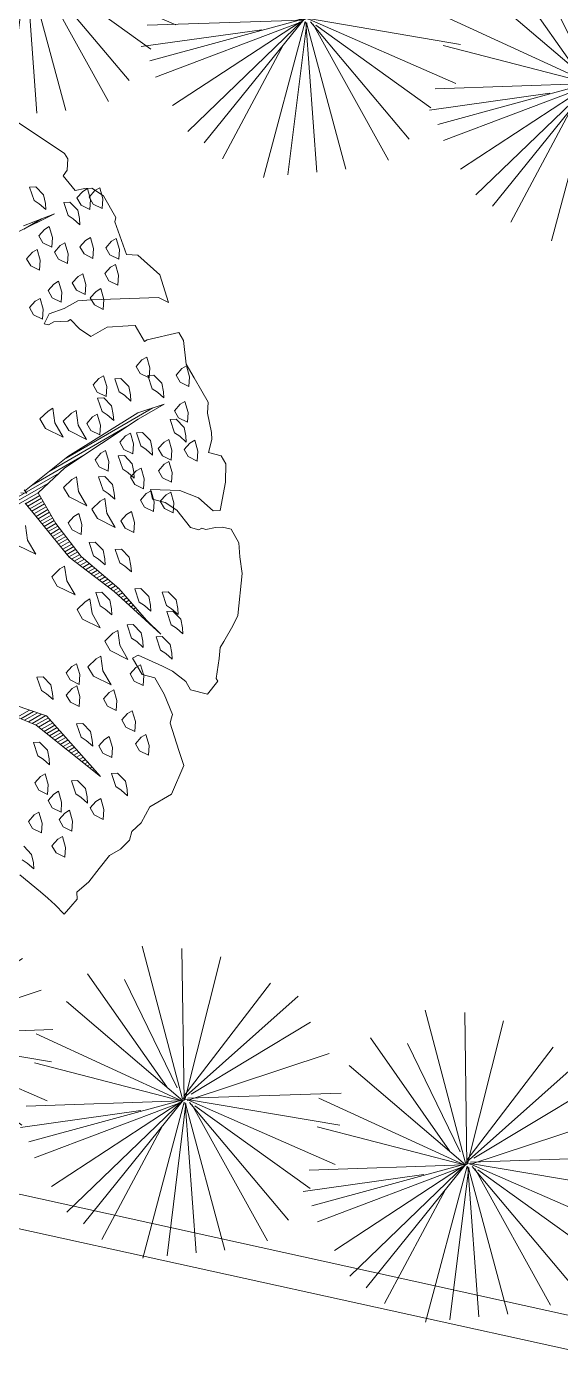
# Model space of a CAD drawing. Header units: metres. Extents: x 12093 to 20303, y 514 to 1412.
# Drawn here: x 19752.4 to 19754.78, y 686.53 to 692.42 of the extents above; entities that cross this region are included whole.
import ezdxf

# ---------------------------------------------------------------- set-up
doc = ezdxf.new("R2010")
doc.units = ezdxf.units.M
doc.layers.get('0').update_dxf_attribs({"lineweight": 13})
for name, color, linetype, lineweight in [('AMBI-GRASS', 104, 'Continuous', 20), ('ARBOLES', 52, 'Continuous', 13), ('grass', 64, 'Continuous', 13), ('MANZANAS-ORIGINALES', 147, 'Continuous', 9)]:
    doc.layers.add(name, color=color, linetype=linetype, lineweight=lineweight)

# ---------------------------------------------------------------- blocks, each defined once
blk = doc.blocks.new('ghgfghgh')
at = {"layer": 'ARBOLES', "lineweight": 20}
for p, q in [((20002.4707, 664.8002), (20002.3672, 664.7493)), ((20002.3833, 664.7674), (20002.4707, 664.8002)), ((20002.3848, 664.7579), (20002.4344, 664.7866)), ((20002.5027, 664.1171), (20002.7456, 664.2574)), ((20002.5081, 664.1214), (20002.7037, 664.2432)), ((20002.7037, 664.2432), (20002.7778, 664.2683)), ((20002.7778, 664.2683), (20002.7047, 664.2261)), ((20002.4551, 664.0792), (20002.6732, 664.2051)), ((20002.7047, 664.2261), (20002.4996, 664.0899)), ((20002.3866, 664.0247), (20002.5081, 664.1214)), ((20002.4075, 664.0413), (20002.5526, 664.1251)), ((20002.4996, 664.0899), (20002.4247, 664.0201)), ((20002.3251, 663.9833), (20002.4832, 664.0746)), ((20002.3474, 663.9858), (20002.4538, 664.0472)), ((20002.3698, 663.9883), (20002.4247, 664.02)), ((20002.4247, 664.0201), (20002.4746, 663.9336)), ((20002.4183, 663.9543), (20002.3886, 663.9904)), ((20002.3896, 663.9893), (20002.4293, 664.0122)), ((20002.3954, 663.9822), (20002.4338, 664.0044)), ((20002.4012, 663.9751), (20002.4383, 663.9965)), ((20002.407, 663.9681), (20002.4428, 663.9887)), ((20002.4128, 663.961), (20002.4473, 663.9809)), ((20002.5112, 663.8395), (20002.4183, 663.9543)), ((20002.4187, 663.9539), (20002.4518, 663.9731)), ((20002.4244, 663.9468), (20002.4563, 663.9653)), ((20002.4302, 663.9397), (20002.4609, 663.9575)), ((20002.4359, 663.9326), (20002.4654, 663.9496)), ((20002.4416, 663.9255), (20002.4699, 663.9418)), ((20002.4474, 663.9184), (20002.4744, 663.934)), ((20002.4531, 663.9113), (20002.4799, 663.9267)), ((20002.4589, 663.9042), (20002.4855, 663.9195)), ((20002.4646, 663.8971), (20002.491, 663.9123)), ((20002.4704, 663.89), (20002.4966, 663.9051)), ((20002.4746, 663.9336), (20002.5455, 663.8416)), ((20002.4761, 663.8829), (20002.5021, 663.8979)), ((20002.4819, 663.8758), (20002.5077, 663.8907)), ((20002.4876, 663.8687), (20002.5132, 663.8834)), ((20002.4934, 663.8616), (20002.5188, 663.8762)), ((20002.4991, 663.8545), (20002.5244, 663.869)), ((20002.5049, 663.8473), (20002.5299, 663.8618)), ((20002.5106, 663.8402), (20002.5355, 663.8546)), ((20002.6373, 663.7439), (20002.5112, 663.8395)), ((20002.5182, 663.8342), (20002.541, 663.8474)), ((20002.526, 663.8283), (20002.5469, 663.8403)), ((20002.5338, 663.8224), (20002.5542, 663.8341)), ((20002.5455, 663.8416), (20002.6506, 663.7516)), ((20002.5416, 663.8164), (20002.5615, 663.8279)), ((20002.5495, 663.8105), (20002.5687, 663.8217)), ((20002.5573, 663.8046), (20002.576, 663.8154)), ((20002.5651, 663.7987), (20002.5833, 663.8092)), ((20002.5729, 663.7928), (20002.5906, 663.803)), ((20002.5807, 663.7869), (20002.5978, 663.7968)), ((20002.5885, 663.7809), (20002.6051, 663.7905)), ((20002.5963, 663.775), (20002.6124, 663.7843)), ((20002.6041, 663.7691), (20002.6197, 663.7781)), ((20002.6119, 663.7632), (20002.6269, 663.7719)), ((20002.6197, 663.7573), (20002.6342, 663.7656)), ((20002.6275, 663.7513), (20002.6415, 663.7594)), ((20002.6353, 663.7454), (20002.6488, 663.7532)), ((20002.7683, 663.6245), (20002.6373, 663.7439)), ((20002.6425, 663.7392), (20002.6551, 663.7465)), ((20002.6495, 663.7328), (20002.6612, 663.7395)), ((20002.6506, 663.7516), (20002.7282, 663.6634)), ((20002.6565, 663.7264), (20002.6673, 663.7326)), ((20002.6635, 663.72), (20002.6734, 663.7257)), ((20002.6705, 663.7136), (20002.6795, 663.7188)), ((20002.6775, 663.7073), (20002.6855, 663.7119)), ((20002.6845, 663.7009), (20002.6916, 663.705)), ((20002.6915, 663.6945), (20002.6977, 663.698)), ((20002.6985, 663.6881), (20002.7038, 663.6911)), ((20002.7055, 663.6817), (20002.7098, 663.6842)), ((20002.7126, 663.6753), (20002.7159, 663.6773)), ((20002.7266, 663.6626), (20002.7281, 663.6635)), ((20002.7282, 663.6634), (20002.7683, 663.6245)), ((20002.7336, 663.6562), (20002.7348, 663.6569)), ((20002.419, 663.3696), (20002.2673, 663.4328)), ((20002.2834, 663.4509), (20002.4484, 663.3955)), ((20002.3658, 663.3918), (20002.4003, 663.4117)), ((20002.3763, 663.3874), (20002.4117, 663.4078)), ((20002.3868, 663.383), (20002.4231, 663.404)), ((20002.3973, 663.3787), (20002.4345, 663.4001)), ((20002.4078, 663.3743), (20002.4459, 663.3963)), ((20002.4183, 663.3699), (20002.4532, 663.3901)), ((20002.4484, 663.3955), (20002.5997, 663.2257)), ((20002.5997, 663.2257), (20002.419, 663.3696)), ((20002.4261, 663.364), (20002.4594, 663.3832)), ((20002.4337, 663.358), (20002.4655, 663.3763)), ((20002.4413, 663.3519), (20002.4716, 663.3694)), ((20002.4488, 663.3459), (20002.4777, 663.3626)), ((20002.4564, 663.3398), (20002.4839, 663.3557)), ((20002.464, 663.3338), (20002.49, 663.3488)), ((20002.4716, 663.3277), (20002.4961, 663.3419)), ((20002.4792, 663.3217), (20002.5023, 663.335)), ((20002.4868, 663.3156), (20002.5084, 663.3281)), ((20002.4944, 663.3096), (20002.5145, 663.3212)), ((20002.5019, 663.3036), (20002.5207, 663.3144)), ((20002.5095, 663.2975), (20002.5268, 663.3075)), ((20002.5171, 663.2915), (20002.5329, 663.3006)), ((20002.5247, 663.2854), (20002.5391, 663.2937)), ((20002.5323, 663.2794), (20002.5452, 663.2868)), ((20002.5399, 663.2733), (20002.5513, 663.2799)), ((20002.5475, 663.2673), (20002.5575, 663.2731)), ((20002.555, 663.2612), (20002.5636, 663.2662)), ((20002.5626, 663.2552), (20002.5697, 663.2593)), ((20002.5702, 663.2491), (20002.5759, 663.2524)), ((20002.5778, 663.2431), (20002.582, 663.2455)), ((20002.5854, 663.2371), (20002.5881, 663.2386)), ((20002.593, 663.231), (20002.5943, 663.2317))]:
    blk.add_line(p, q, dxfattribs=at)
at = {"layer": 'grass'}
for p, q in [((20002.3685, 665.0559), (20002.4989, 664.9698)), ((20002.4989, 664.9698), (20002.5076, 664.9546)), ((20002.5076, 664.9546), (20002.5056, 664.9232)), ((20002.5056, 664.9232), (20002.4949, 664.9069)), ((20002.4949, 664.9069), (20002.5286, 664.8659)), ((20002.4009, 664.8751), (20002.418, 664.8762)), ((20002.4134, 664.8381), (20002.4009, 664.8751)), ((20002.418, 664.8762), (20002.44, 664.8534)), ((20002.5286, 664.8659), (20002.5557, 664.8714)), ((20002.5628, 664.8711), (20002.5495, 664.8634)), ((20002.5557, 664.8714), (20002.5752, 664.8726)), ((20002.5715, 664.8407), (20002.5628, 664.8711)), ((20002.5752, 664.8726), (20002.6078, 664.8511)), ((20002.5971, 664.8732), (20002.5838, 664.8655)), ((20002.6058, 664.8427), (20002.5971, 664.8732)), ((20002.4278, 664.8286), (20002.4134, 664.8381)), ((20002.44, 664.8534), (20002.4449, 664.8296)), ((20002.4963, 664.8327), (20002.5134, 664.8337)), ((20002.5089, 664.7956), (20002.4963, 664.8327)), ((20002.5134, 664.8337), (20002.5354, 664.811)), ((20002.5495, 664.8634), (20002.5334, 664.8453)), ((20002.5334, 664.8453), (20002.5449, 664.8253)), ((20002.5838, 664.8655), (20002.5677, 664.8473)), ((20002.5677, 664.8473), (20002.5792, 664.8274)), ((20002.5697, 664.813), (20002.5715, 664.8407)), ((20002.604, 664.8151), (20002.6058, 664.8427)), ((20002.6078, 664.8511), (20002.6427, 664.7905)), ((20002.4459, 664.8125), (20002.4278, 664.8286)), ((20002.4449, 664.8296), (20002.4459, 664.8125)), ((20002.5232, 664.7862), (20002.5089, 664.7956)), ((20002.5354, 664.811), (20002.5403, 664.7872)), ((20002.5449, 664.8253), (20002.5697, 664.813)), ((20002.5792, 664.8274), (20002.604, 664.8151)), ((20002.4557, 664.7649), (20002.4424, 664.7572)), ((20002.4644, 664.7345), (20002.4557, 664.7649)), ((20002.5413, 664.7701), (20002.5232, 664.7862)), ((20002.5403, 664.7872), (20002.5413, 664.7701)), ((20002.6427, 664.7905), (20002.6395, 664.7786)), ((20002.6395, 664.7786), (20002.6724, 664.6867)), ((20002.4424, 664.7572), (20002.4263, 664.7391)), ((20002.4263, 664.7391), (20002.4378, 664.7191)), ((20002.4626, 664.7069), (20002.4644, 664.7345)), ((20002.5577, 664.7263), (20002.5416, 664.7082)), ((20002.571, 664.734), (20002.5577, 664.7263)), ((20002.5797, 664.7036), (20002.571, 664.734)), ((20002.6301, 664.7238), (20002.614, 664.7056)), ((20002.6434, 664.7315), (20002.6301, 664.7238)), ((20002.6521, 664.701), (20002.6434, 664.7315)), ((20002.4084, 664.6933), (20002.3923, 664.6751)), ((20002.4217, 664.701), (20002.4084, 664.6933)), ((20002.4304, 664.6705), (20002.4217, 664.701)), ((20002.4378, 664.7191), (20002.4626, 664.7069)), ((20002.4864, 664.7117), (20002.4703, 664.6936)), ((20002.4703, 664.6936), (20002.4818, 664.6736)), ((20002.4997, 664.7194), (20002.4864, 664.7117)), ((20002.5084, 664.689), (20002.4997, 664.7194)), ((20002.5066, 664.6613), (20002.5084, 664.689)), ((20002.5416, 664.7082), (20002.5531, 664.6882)), ((20002.5531, 664.6882), (20002.578, 664.6759)), ((20002.578, 664.6759), (20002.5797, 664.7036)), ((20002.614, 664.7056), (20002.6255, 664.6857)), ((20002.6255, 664.6857), (20002.6503, 664.6734)), ((20002.6503, 664.6734), (20002.6521, 664.701)), ((20002.6724, 664.6867), (20002.7039, 664.6846)), ((20002.7039, 664.6846), (20002.7659, 664.6296)), ((20002.7039, 664.6846), (20002.7039, 664.6846)), ((20002.3923, 664.6751), (20002.4038, 664.6552)), ((20002.4038, 664.6552), (20002.4286, 664.6429)), ((20002.4286, 664.6429), (20002.4304, 664.6705)), ((20002.4818, 664.6736), (20002.5066, 664.6613)), ((20002.6276, 664.6514), (20002.6115, 664.6332)), ((20002.6409, 664.6591), (20002.6276, 664.6514)), ((20002.6496, 664.6286), (20002.6409, 664.6591)), ((20002.4821, 664.6117), (20002.4688, 664.604)), ((20002.4908, 664.5813), (20002.4821, 664.6117)), ((20002.5363, 664.6253), (20002.5202, 664.6071)), ((20002.5496, 664.633), (20002.5363, 664.6253)), ((20002.5583, 664.6025), (20002.5496, 664.633)), ((20002.6115, 664.6332), (20002.623, 664.6133)), ((20002.623, 664.6133), (20002.6478, 664.601)), ((20002.6478, 664.601), (20002.6496, 664.6286)), ((20002.7659, 664.6296), (20002.7901, 664.5528)), ((20002.4688, 664.604), (20002.4527, 664.5859)), ((20002.4527, 664.5859), (20002.4642, 664.5659)), ((20002.489, 664.5536), (20002.4908, 664.5813)), ((20002.5202, 664.6071), (20002.5317, 664.5872)), ((20002.5317, 664.5872), (20002.5565, 664.5749)), ((20002.5565, 664.5749), (20002.5583, 664.6025)), ((20002.5869, 664.5836), (20002.5708, 664.5654)), ((20002.6002, 664.5913), (20002.5869, 664.5836)), ((20002.6089, 664.5608), (20002.6002, 664.5913)), ((20002.4166, 664.5562), (20002.4005, 664.538)), ((20002.4005, 664.538), (20002.412, 664.5181)), ((20002.4299, 664.5639), (20002.4166, 664.5562)), ((20002.4386, 664.5334), (20002.4299, 664.5639)), ((20002.4976, 664.5353), (20002.4554, 664.521)), ((20002.4642, 664.5659), (20002.489, 664.5536)), ((20002.5354, 664.5571), (20002.4976, 664.5353)), ((20002.5744, 664.5595), (20002.5354, 664.5571)), ((20002.5708, 664.5654), (20002.5823, 664.5455)), ((20002.7618, 664.5668), (20002.5744, 664.5595)), ((20002.5744, 664.5595), (20002.5744, 664.5595)), ((20002.5823, 664.5455), (20002.6072, 664.5332)), ((20002.6072, 664.5332), (20002.6089, 664.5608)), ((20002.7901, 664.5528), (20002.7618, 664.5668)), ((20002.412, 664.5181), (20002.4368, 664.5058)), ((20002.4368, 664.5058), (20002.4386, 664.5334)), ((20002.4554, 664.521), (20002.4414, 664.4928)), ((20002.4534, 664.4896), (20002.4685, 664.4983)), ((20002.4685, 664.4983), (20002.5075, 664.5006)), ((20002.5075, 664.5006), (20002.5151, 664.505)), ((20002.5151, 664.505), (20002.5401, 664.4791)), ((20002.4414, 664.4928), (20002.4534, 664.4896)), ((20002.5401, 664.4791), (20002.5727, 664.4576)), ((20002.5727, 664.4576), (20002.6181, 664.4838)), ((20002.6181, 664.4838), (20002.6766, 664.4873)), ((20002.6766, 664.4873), (20002.6961, 664.4885)), ((20002.6961, 664.4885), (20002.7223, 664.4431)), ((20002.7298, 664.4475), (20002.8186, 664.4684)), ((20002.8186, 664.4684), (20002.8317, 664.4457)), ((20002.7223, 664.4431), (20002.7298, 664.4475)), ((20002.8317, 664.4457), (20002.8396, 664.3797)), ((20002.7154, 664.3918), (20002.6993, 664.3736)), ((20002.7287, 664.3995), (20002.7154, 664.3918)), ((20002.7374, 664.3691), (20002.7287, 664.3995)), ((20002.6993, 664.3736), (20002.7108, 664.3537)), ((20002.7108, 664.3537), (20002.7356, 664.3414)), ((20002.7356, 664.3414), (20002.7374, 664.3691)), ((20002.8269, 664.3675), (20002.8108, 664.3494)), ((20002.8108, 664.3494), (20002.8223, 664.3294)), ((20002.8402, 664.3752), (20002.8269, 664.3675)), ((20002.8396, 664.3797), (20002.8614, 664.3419)), ((20002.8489, 664.3448), (20002.8402, 664.3752)), ((20002.5947, 664.3399), (20002.5786, 664.3217)), ((20002.5786, 664.3217), (20002.5901, 664.3017)), ((20002.608, 664.3475), (20002.5947, 664.3399)), ((20002.6167, 664.3171), (20002.608, 664.3475)), ((20002.6149, 664.2895), (20002.6167, 664.3171)), ((20002.6394, 664.3391), (20002.6566, 664.3401)), ((20002.652, 664.302), (20002.6394, 664.3391)), ((20002.6566, 664.3401), (20002.6786, 664.3174)), ((20002.6786, 664.3174), (20002.6835, 664.2936)), ((20002.7318, 664.3481), (20002.7489, 664.3491)), ((20002.7443, 664.311), (20002.7318, 664.3481)), ((20002.7489, 664.3491), (20002.7709, 664.3263)), ((20002.7709, 664.3263), (20002.7758, 664.3026)), ((20002.8223, 664.3294), (20002.8471, 664.3172)), ((20002.8471, 664.3172), (20002.8489, 664.3448)), ((20002.8614, 664.3419), (20002.8833, 664.304)), ((20002.5901, 664.3017), (20002.6149, 664.2895)), ((20002.5911, 664.2846), (20002.6083, 664.2856)), ((20002.6037, 664.2475), (20002.5911, 664.2846)), ((20002.6083, 664.2856), (20002.6303, 664.2629)), ((20002.6663, 664.2926), (20002.652, 664.302)), ((20002.6845, 664.2764), (20002.6663, 664.2926)), ((20002.6835, 664.2936), (20002.6845, 664.2764)), ((20002.7587, 664.3015), (20002.7443, 664.311)), ((20002.7768, 664.2854), (20002.7587, 664.3015)), ((20002.7758, 664.3026), (20002.7768, 664.2854)), ((20002.8359, 664.2752), (20002.8226, 664.2675)), ((20002.8446, 664.2448), (20002.8359, 664.2752)), ((20002.8833, 664.304), (20002.9007, 664.2738)), ((20002.4523, 664.2487), (20002.4295, 664.2267)), ((20002.4655, 664.2564), (20002.4523, 664.2487)), ((20002.4714, 664.2155), (20002.4655, 664.2564)), ((20002.518, 664.2424), (20002.4952, 664.2204)), ((20002.5313, 664.2501), (20002.518, 664.2424)), ((20002.5372, 664.2091), (20002.5313, 664.2501)), ((20002.5904, 664.2398), (20002.5771, 664.2322)), ((20002.5991, 664.2094), (20002.5904, 664.2398)), ((20002.618, 664.2381), (20002.6037, 664.2475)), ((20002.6362, 664.2219), (20002.618, 664.2381)), ((20002.6303, 664.2629), (20002.6351, 664.2391)), ((20002.6351, 664.2391), (20002.6362, 664.2219)), ((20002.8226, 664.2675), (20002.8065, 664.2494)), ((20002.8065, 664.2494), (20002.818, 664.2294)), ((20002.8428, 664.2172), (20002.8446, 664.2448)), ((20002.9007, 664.2738), (20002.8987, 664.2424)), ((20002.8987, 664.2424), (20002.9098, 664.1882)), ((20002.4295, 664.2267), (20002.4448, 664.2001)), ((20002.4945, 664.1756), (20002.4714, 664.2155)), ((20002.4952, 664.2204), (20002.5106, 664.1938)), ((20002.5602, 664.1692), (20002.5372, 664.2091)), ((20002.5771, 664.2322), (20002.561, 664.214)), ((20002.561, 664.214), (20002.5725, 664.194)), ((20002.5973, 664.1818), (20002.5991, 664.2094)), ((20002.7942, 664.2246), (20002.8114, 664.2256)), ((20002.8068, 664.1875), (20002.7942, 664.2246)), ((20002.8114, 664.2256), (20002.8334, 664.2028)), ((20002.818, 664.2294), (20002.8428, 664.2172)), ((20002.8334, 664.2028), (20002.8382, 664.179)), ((20002.4448, 664.2001), (20002.4945, 664.1756)), ((20002.5106, 664.1938), (20002.5602, 664.1692)), ((20002.5725, 664.194), (20002.5973, 664.1818)), ((20002.6697, 664.1792), (20002.6536, 664.1611)), ((20002.683, 664.1869), (20002.6697, 664.1792)), ((20002.6917, 664.1565), (20002.683, 664.1869)), ((20002.7001, 664.188), (20002.7173, 664.189)), ((20002.7127, 664.1509), (20002.7001, 664.188)), ((20002.7173, 664.189), (20002.7393, 664.1662)), ((20002.7393, 664.1662), (20002.7441, 664.1424)), ((20002.7907, 664.1693), (20002.7774, 664.1616)), ((20002.7994, 664.1389), (20002.7907, 664.1693)), ((20002.8211, 664.178), (20002.8068, 664.1875)), ((20002.8393, 664.1619), (20002.8211, 664.178)), ((20002.8382, 664.179), (20002.8393, 664.1619)), ((20002.8631, 664.1668), (20002.8498, 664.1591)), ((20002.8718, 664.1363), (20002.8631, 664.1668)), ((20002.9109, 664.1687), (20002.9014, 664.1329)), ((20002.9098, 664.1882), (20002.9109, 664.1687)), ((20002.6004, 664.1304), (20002.5843, 664.1122)), ((20002.6137, 664.138), (20002.6004, 664.1304)), ((20002.6224, 664.1076), (20002.6137, 664.138)), ((20002.6536, 664.1611), (20002.6651, 664.1411)), ((20002.6651, 664.1411), (20002.6899, 664.1289)), ((20002.6899, 664.1289), (20002.6917, 664.1565)), ((20002.727, 664.1414), (20002.7127, 664.1509)), ((20002.7452, 664.1253), (20002.727, 664.1414)), ((20002.7441, 664.1424), (20002.7452, 664.1253)), ((20002.7774, 664.1616), (20002.7613, 664.1435)), ((20002.7613, 664.1435), (20002.7728, 664.1235)), ((20002.7976, 664.1112), (20002.7994, 664.1389)), ((20002.8498, 664.1591), (20002.8336, 664.1409)), ((20002.8336, 664.1409), (20002.8452, 664.121)), ((20002.87, 664.1087), (20002.8718, 664.1363)), ((20002.9014, 664.1329), (20002.9372, 664.1233)), ((20002.5843, 664.1122), (20002.5958, 664.0923)), ((20002.5958, 664.0923), (20002.6206, 664.08)), ((20002.6206, 664.08), (20002.6224, 664.1076)), ((20002.649, 664.123), (20002.6661, 664.124)), ((20002.6615, 664.0859), (20002.649, 664.123)), ((20002.6661, 664.124), (20002.6881, 664.1012)), ((20002.6881, 664.1012), (20002.693, 664.0775)), ((20002.7776, 664.0997), (20002.7615, 664.0816)), ((20002.7728, 664.1235), (20002.7976, 664.1112)), ((20002.7909, 664.1074), (20002.7776, 664.0997)), ((20002.7997, 664.077), (20002.7909, 664.1074)), ((20002.8452, 664.121), (20002.87, 664.1087)), ((20002.9372, 664.1233), (20002.9503, 664.1006)), ((20002.9503, 664.1006), (20002.9494, 664.0497)), ((20002.5188, 664.0567), (20002.4961, 664.0347)), ((20002.5321, 664.0644), (20002.5188, 664.0567)), ((20002.538, 664.0234), (20002.5321, 664.0644)), ((20002.594, 664.0646), (20002.6111, 664.0657)), ((20002.6066, 664.0275), (20002.594, 664.0646)), ((20002.6111, 664.0657), (20002.6332, 664.0429)), ((20002.6759, 664.0764), (20002.6615, 664.0859)), ((20002.694, 664.0603), (20002.6759, 664.0764)), ((20002.6996, 664.0813), (20002.6835, 664.0631)), ((20002.6835, 664.0631), (20002.6951, 664.0432)), ((20002.693, 664.0775), (20002.694, 664.0603)), ((20002.7129, 664.089), (20002.6996, 664.0813)), ((20002.7216, 664.0585), (20002.7129, 664.089)), ((20002.7199, 664.0309), (20002.7216, 664.0585)), ((20002.7615, 664.0816), (20002.7731, 664.0616)), ((20002.7731, 664.0616), (20002.7979, 664.0493)), ((20002.7979, 664.0493), (20002.7997, 664.077)), ((20002.3933, 664.0189), (20002.3766, 664.02)), ((20002.3855, 664.0278), (20002.3933, 664.0189)), ((20002.4961, 664.0347), (20002.5114, 664.0081)), ((20002.561, 663.9835), (20002.538, 664.0234)), ((20002.6209, 664.0181), (20002.6066, 664.0275)), ((20002.639, 664.002), (20002.6209, 664.0181)), ((20002.6332, 664.0429), (20002.638, 664.0191)), ((20002.638, 664.0191), (20002.639, 664.002)), ((20002.6951, 664.0432), (20002.7199, 664.0309)), ((20002.7275, 664.0176), (20002.7114, 663.9994)), ((20002.7408, 664.0253), (20002.7275, 664.0176)), ((20002.7393, 664.0293), (20002.7448, 664.0022)), ((20002.8217, 664.0264), (20002.7393, 664.0293)), ((20002.7495, 663.9949), (20002.7408, 664.0253)), ((20002.7961, 664.0217), (20002.7828, 664.014)), ((20002.8048, 663.9913), (20002.7961, 664.0217)), ((20002.8737, 664.006), (20002.8217, 664.0264)), ((20002.9494, 664.0497), (20002.9346, 663.9706)), ((20002.5114, 664.0081), (20002.561, 663.9835)), ((20002.5981, 663.9961), (20002.5754, 663.9741)), ((20002.6114, 664.0038), (20002.5981, 663.9961)), ((20002.6173, 663.9628), (20002.6114, 664.0038)), ((20002.7114, 663.9994), (20002.723, 663.9795)), ((20002.723, 663.9795), (20002.7478, 663.9672)), ((20002.7448, 664.0022), (20002.7806, 663.9926)), ((20002.7478, 663.9672), (20002.7495, 663.9949)), ((20002.7828, 664.014), (20002.7667, 663.9959)), ((20002.7667, 663.9959), (20002.7782, 663.9759)), ((20002.7806, 663.9926), (20002.8132, 663.9711)), ((20002.803, 663.9637), (20002.8048, 663.9913)), ((20002.9151, 663.9694), (20002.8737, 664.006)), ((20002.525, 663.9539), (20002.5089, 663.9357)), ((20002.5383, 663.9615), (20002.525, 663.9539)), ((20002.547, 663.9311), (20002.5383, 663.9615)), ((20002.5754, 663.9741), (20002.5907, 663.9475)), ((20002.5907, 663.9475), (20002.6404, 663.9229)), ((20002.6404, 663.9229), (20002.6173, 663.9628)), ((20002.6726, 663.9593), (20002.6565, 663.9411)), ((20002.6565, 663.9411), (20002.668, 663.9212)), ((20002.6859, 663.967), (20002.6726, 663.9593)), ((20002.6946, 663.9365), (20002.6859, 663.967)), ((20002.7782, 663.9759), (20002.803, 663.9637)), ((20002.8132, 663.9711), (20002.8514, 663.9225)), ((20002.9346, 663.9706), (20002.9151, 663.9694)), ((20002.3948, 663.8876), (20002.3889, 663.9285)), ((20002.5089, 663.9357), (20002.5204, 663.9157)), ((20002.5204, 663.9157), (20002.5452, 663.9035)), ((20002.5452, 663.9035), (20002.547, 663.9311)), ((20002.668, 663.9212), (20002.6928, 663.9089)), ((20002.6928, 663.9089), (20002.6946, 663.9365)), ((20002.8514, 663.9225), (20002.8752, 663.9161)), ((20002.8752, 663.9161), (20002.8828, 663.9205)), ((20002.8828, 663.9205), (20002.8947, 663.9173)), ((20002.8947, 663.9173), (20002.9218, 663.9228)), ((20002.9218, 663.9228), (20002.9413, 663.924)), ((20002.9413, 663.924), (20002.9652, 663.9176)), ((20002.9652, 663.9176), (20002.987, 663.8798)), ((20002.3682, 663.8722), (20002.4179, 663.8477)), ((20002.4179, 663.8477), (20002.3948, 663.8876)), ((20002.5672, 663.8807), (20002.5844, 663.8817)), ((20002.5798, 663.8436), (20002.5672, 663.8807)), ((20002.5844, 663.8817), (20002.6064, 663.859)), ((20002.987, 663.8798), (20002.9893, 663.8408)), ((20002.5941, 663.8342), (20002.5798, 663.8436)), ((20002.6123, 663.8181), (20002.5941, 663.8342)), ((20002.6064, 663.859), (20002.6112, 663.8352)), ((20002.6112, 663.8352), (20002.6123, 663.8181)), ((20002.6406, 663.861), (20002.6578, 663.8621)), ((20002.6532, 663.824), (20002.6406, 663.861)), ((20002.6578, 663.8621), (20002.6798, 663.8393)), ((20002.6798, 663.8393), (20002.6846, 663.8155)), ((20002.9893, 663.8408), (20002.996, 663.7942)), ((20002.4856, 663.807), (20002.4629, 663.785)), ((20002.4989, 663.8147), (20002.4856, 663.807)), ((20002.5048, 663.7738), (20002.4989, 663.8147)), ((20002.6675, 663.8145), (20002.6532, 663.824)), ((20002.6857, 663.7984), (20002.6675, 663.8145)), ((20002.6846, 663.8155), (20002.6857, 663.7984)), ((20002.996, 663.7942), (20002.9836, 663.6761)), ((20002.4629, 663.785), (20002.4782, 663.7584)), ((20002.4782, 663.7584), (20002.5279, 663.7339)), ((20002.5279, 663.7339), (20002.5048, 663.7738)), ((20002.5698, 663.7226), (20002.5565, 663.715)), ((20002.5757, 663.6817), (20002.5698, 663.7226)), ((20002.5859, 663.7408), (20002.6031, 663.7418)), ((20002.5985, 663.7037), (20002.5859, 663.7408)), ((20002.6031, 663.7418), (20002.6251, 663.7191)), ((20002.6251, 663.7191), (20002.6299, 663.6953)), ((20002.6954, 663.7508), (20002.7125, 663.7519)), ((20002.7079, 663.7137), (20002.6954, 663.7508)), ((20002.7125, 663.7519), (20002.7345, 663.7291)), ((20002.7345, 663.7291), (20002.7394, 663.7053)), ((20002.7716, 663.7416), (20002.7888, 663.7427)), ((20002.7842, 663.7046), (20002.7716, 663.7416)), ((20002.7888, 663.7427), (20002.8108, 663.7199)), ((20002.8108, 663.7199), (20002.8156, 663.6961)), ((20002.5565, 663.715), (20002.5338, 663.693)), ((20002.5338, 663.693), (20002.5491, 663.6664)), ((20002.5988, 663.6418), (20002.5757, 663.6817)), ((20002.6128, 663.6943), (20002.5985, 663.7037)), ((20002.631, 663.6782), (20002.6128, 663.6943)), ((20002.6299, 663.6953), (20002.631, 663.6782)), ((20002.7223, 663.7043), (20002.7079, 663.7137)), ((20002.7404, 663.6882), (20002.7223, 663.7043)), ((20002.7394, 663.7053), (20002.7404, 663.6882)), ((20002.7985, 663.6951), (20002.7842, 663.7046)), ((20002.7852, 663.6874), (20002.8023, 663.6884)), ((20002.7977, 663.6503), (20002.7852, 663.6874)), ((20002.8167, 663.679), (20002.7985, 663.6951)), ((20002.8023, 663.6884), (20002.8243, 663.6657)), ((20002.8156, 663.6961), (20002.8167, 663.679)), ((20002.5491, 663.6664), (20002.5988, 663.6418)), ((20002.6739, 663.6498), (20002.6911, 663.6508)), ((20002.6865, 663.6127), (20002.6739, 663.6498)), ((20002.6911, 663.6508), (20002.7131, 663.6281)), ((20002.7196, 663.669), (20002.722, 663.6704)), ((20002.7406, 663.6498), (20002.7416, 663.6504)), ((20002.7476, 663.6434), (20002.7483, 663.6439)), ((20002.8121, 663.6409), (20002.7977, 663.6503)), ((20002.8243, 663.6657), (20002.8292, 663.6419)), ((20002.9696, 663.6478), (20002.9449, 663.6033)), ((20002.9836, 663.6761), (20002.9696, 663.6478)), ((20002.6341, 663.6267), (20002.6113, 663.6047)), ((20002.6474, 663.6344), (20002.6341, 663.6267)), ((20002.6533, 663.5935), (20002.6474, 663.6344)), ((20002.7008, 663.6032), (20002.6865, 663.6127)), ((20002.7131, 663.6281), (20002.718, 663.6043)), ((20002.7546, 663.637), (20002.7551, 663.6373)), ((20002.755, 663.6168), (20002.7722, 663.6178)), ((20002.7676, 663.5797), (20002.755, 663.6168)), ((20002.7616, 663.6307), (20002.7618, 663.6308)), ((20002.7722, 663.6178), (20002.7942, 663.5951)), ((20002.8302, 663.6248), (20002.8121, 663.6409)), ((20002.8292, 663.6419), (20002.8302, 663.6248)), ((20002.6113, 663.6047), (20002.6267, 663.5781)), ((20002.6267, 663.5781), (20002.6763, 663.5536)), ((20002.6763, 663.5536), (20002.6533, 663.5935)), ((20002.719, 663.5871), (20002.7008, 663.6032)), ((20002.718, 663.6043), (20002.719, 663.5871)), ((20002.7819, 663.5703), (20002.7676, 663.5797)), ((20002.8001, 663.5542), (20002.7819, 663.5703)), ((20002.7942, 663.5951), (20002.7991, 663.5713)), ((20002.7991, 663.5713), (20002.8001, 663.5542)), ((20002.9341, 663.587), (20002.9321, 663.5556)), ((20002.9449, 663.6033), (20002.9341, 663.587)), ((20002.5192, 663.5339), (20002.5031, 663.5157)), ((20002.5325, 663.5415), (20002.5192, 663.5339)), ((20002.5412, 663.5111), (20002.5325, 663.5415)), ((20002.5868, 663.5551), (20002.564, 663.5331)), ((20002.564, 663.5331), (20002.5794, 663.5065)), ((20002.6001, 663.5628), (20002.5868, 663.5551)), ((20002.606, 663.5219), (20002.6001, 663.5628)), ((20002.7045, 663.5654), (20002.6894, 663.5567)), ((20002.6894, 663.5567), (20002.7156, 663.5113)), ((20002.7116, 663.5385), (20002.6983, 663.5309)), ((20002.7729, 663.5343), (20002.7045, 663.5654)), ((20002.7203, 663.5081), (20002.7116, 663.5385)), ((20002.8012, 663.5203), (20002.7729, 663.5343)), ((20002.9321, 663.5556), (20002.9237, 663.5003)), ((20002.4213, 663.5039), (20002.4384, 663.5049)), ((20002.4338, 663.4668), (20002.4213, 663.5039)), ((20002.4384, 663.5049), (20002.4604, 663.4822)), ((20002.5031, 663.5157), (20002.5147, 663.4958)), ((20002.5147, 663.4958), (20002.5395, 663.4835)), ((20002.5395, 663.4835), (20002.5412, 663.5111)), ((20002.5794, 663.5065), (20002.629, 663.482)), ((20002.629, 663.482), (20002.606, 663.5219)), ((20002.6983, 663.5309), (20002.6822, 663.5127)), ((20002.6822, 663.5127), (20002.6937, 663.4927)), ((20002.7156, 663.5113), (20002.7514, 663.5017)), ((20002.7185, 663.4805), (20002.7203, 663.5081)), ((20002.7514, 663.5017), (20002.7776, 663.4563)), ((20002.8381, 663.4912), (20002.8012, 663.5203)), ((20002.9237, 663.5003), (20002.928, 663.4927)), ((20002.4482, 663.4574), (20002.4338, 663.4668)), ((20002.4604, 663.4822), (20002.4653, 663.4584)), ((20002.4653, 663.4584), (20002.4663, 663.4413)), ((20002.5195, 663.472), (20002.5034, 663.4538)), ((20002.5328, 663.4796), (20002.5195, 663.472)), ((20002.5415, 663.4492), (20002.5328, 663.4796)), ((20002.6234, 663.461), (20002.6073, 663.4428)), ((20002.6367, 663.4687), (20002.6234, 663.461)), ((20002.6454, 663.4382), (20002.6367, 663.4687)), ((20002.6937, 663.4927), (20002.7185, 663.4805)), ((20002.8512, 663.4685), (20002.8381, 663.4912)), ((20002.899, 663.4557), (20002.8512, 663.4685)), ((20002.928, 663.4927), (20002.899, 663.4557)), ((20002.4663, 663.4413), (20002.4482, 663.4574)), ((20002.5034, 663.4538), (20002.5149, 663.4339)), ((20002.5149, 663.4339), (20002.5397, 663.4216)), ((20002.5397, 663.4216), (20002.5415, 663.4492)), ((20002.6073, 663.4428), (20002.6188, 663.4229)), ((20002.6188, 663.4229), (20002.6436, 663.4106)), ((20002.6436, 663.4106), (20002.6454, 663.4382)), ((20002.7776, 663.4563), (20002.8006, 663.399)), ((20002.6751, 663.4022), (20002.6589, 663.384)), ((20002.6589, 663.384), (20002.6705, 663.3641)), ((20002.6884, 663.4099), (20002.6751, 663.4022)), ((20002.6971, 663.3794), (20002.6884, 663.4099)), ((20002.7974, 663.387), (20002.7942, 663.3751)), ((20002.8006, 663.399), (20002.7974, 663.387)), ((20002.5323, 663.373), (20002.5495, 663.374)), ((20002.5449, 663.3359), (20002.5323, 663.373)), ((20002.5495, 663.374), (20002.5715, 663.3513)), ((20002.5715, 663.3513), (20002.5763, 663.3275)), ((20002.6705, 663.3641), (20002.6953, 663.3518)), ((20002.6953, 663.3518), (20002.6971, 663.3794)), ((20002.7942, 663.3751), (20002.8184, 663.2983)), ((20002.4116, 663.321), (20002.4288, 663.3221)), ((20002.4242, 663.2839), (20002.4116, 663.321)), ((20002.4288, 663.3221), (20002.4508, 663.2993)), ((20002.5592, 663.3264), (20002.5449, 663.3359)), ((20002.5774, 663.3103), (20002.5592, 663.3264)), ((20002.5763, 663.3275), (20002.5774, 663.3103)), ((20002.6106, 663.3295), (20002.5945, 663.3114)), ((20002.5945, 663.3114), (20002.606, 663.2914)), ((20002.6239, 663.3372), (20002.6106, 663.3295)), ((20002.6326, 663.3068), (20002.6239, 663.3372)), ((20002.7134, 663.3357), (20002.6973, 663.3175)), ((20002.6973, 663.3175), (20002.7089, 663.2976)), ((20002.7267, 663.3434), (20002.7134, 663.3357)), ((20002.7354, 663.3129), (20002.7267, 663.3434)), ((20002.7337, 663.2853), (20002.7354, 663.3129)), ((20002.4385, 663.2745), (20002.4242, 663.2839)), ((20002.4567, 663.2584), (20002.4385, 663.2745)), ((20002.4508, 663.2993), (20002.4556, 663.2755)), ((20002.4556, 663.2755), (20002.4567, 663.2584)), ((20002.606, 663.2914), (20002.6308, 663.2791)), ((20002.6308, 663.2791), (20002.6326, 663.3068)), ((20002.7089, 663.2976), (20002.7337, 663.2853)), ((20002.8184, 663.2983), (20002.8327, 663.2561)), ((20002.6301, 663.2344), (20002.6472, 663.2354)), ((20002.6472, 663.2354), (20002.6692, 663.2127)), ((20002.8327, 663.2561), (20002.7984, 663.1758)), ((20002.4311, 663.2259), (20002.415, 663.2077)), ((20002.415, 663.2077), (20002.4265, 663.1878)), ((20002.4444, 663.2336), (20002.4311, 663.2259)), ((20002.4531, 663.2031), (20002.4444, 663.2336)), ((20002.4513, 663.1755), (20002.4531, 663.2031)), ((20002.5178, 663.2139), (20002.5349, 663.2149)), ((20002.5304, 663.1768), (20002.5178, 663.2139)), ((20002.5349, 663.2149), (20002.557, 663.1922)), ((20002.6426, 663.1973), (20002.6301, 663.2344)), ((20002.6692, 663.2127), (20002.6741, 663.1889)), ((20002.4265, 663.1878), (20002.4513, 663.1755)), ((20002.4685, 663.1765), (20002.4524, 663.1584)), ((20002.4818, 663.1842), (20002.4685, 663.1765)), ((20002.4905, 663.1538), (20002.4818, 663.1842)), ((20002.5447, 663.1673), (20002.5304, 663.1768)), ((20002.5629, 663.1512), (20002.5447, 663.1673)), ((20002.557, 663.1922), (20002.5618, 663.1684)), ((20002.5618, 663.1684), (20002.5629, 663.1512)), ((20002.5999, 663.1638), (20002.5866, 663.1561)), ((20002.6086, 663.1333), (20002.5999, 663.1638)), ((20002.657, 663.1878), (20002.6426, 663.1973)), ((20002.6751, 663.1717), (20002.657, 663.1878)), ((20002.6741, 663.1889), (20002.6751, 663.1717)), ((20002.7984, 663.1758), (20002.7378, 663.1408)), ((20002.4268, 663.1259), (20002.4135, 663.1182)), ((20002.4355, 663.0954), (20002.4268, 663.1259)), ((20002.4524, 663.1584), (20002.4639, 663.1384)), ((20002.4639, 663.1384), (20002.4887, 663.1261)), ((20002.4887, 663.1261), (20002.4905, 663.1538)), ((20002.5125, 663.131), (20002.4992, 663.1233)), ((20002.5212, 663.1006), (20002.5125, 663.131)), ((20002.5866, 663.1561), (20002.5705, 663.1379)), ((20002.5705, 663.1379), (20002.582, 663.118)), ((20002.6069, 663.1057), (20002.6086, 663.1333)), ((20002.7378, 663.1408), (20002.7131, 663.0963)), ((20002.4135, 663.1182), (20002.3974, 663.1)), ((20002.3974, 663.1), (20002.4089, 663.0801)), ((20002.4337, 663.0678), (20002.4355, 663.0954)), ((20002.4992, 663.1233), (20002.4831, 663.1052)), ((20002.4831, 663.1052), (20002.4946, 663.0852)), ((20002.5194, 663.073), (20002.5212, 663.1006)), ((20002.582, 663.118), (20002.6069, 663.1057)), ((20002.7131, 663.0963), (20002.6872, 663.0713)), ((20002.4089, 663.0801), (20002.4337, 663.0678)), ((20002.4795, 663.0499), (20002.4634, 663.0318)), ((20002.4928, 663.0576), (20002.4795, 663.0499)), ((20002.5015, 663.0272), (20002.4928, 663.0576)), ((20002.4946, 663.0852), (20002.5194, 663.073)), ((20002.6872, 663.0713), (20002.6808, 663.0474)), ((20002.3844, 663.0304), (20002.4064, 663.0077)), ((20002.4634, 663.0318), (20002.4749, 663.0118)), ((20002.4997, 662.9995), (20002.5015, 663.0272)), ((20002.6549, 663.0224), (20002.6247, 663.0049)), ((20002.6808, 663.0474), (20002.6549, 663.0224)), ((20002.3941, 662.9829), (20002.3798, 662.9923)), ((20002.4123, 662.9668), (20002.3941, 662.9829)), ((20002.4064, 663.0077), (20002.4112, 662.9839)), ((20002.4112, 662.9839), (20002.4123, 662.9668)), ((20002.4749, 663.0118), (20002.4997, 662.9995)), ((20002.6247, 663.0049), (20002.5956, 662.9679)), ((20002.4312, 662.9033), (20002.3736, 662.9507)), ((20002.5956, 662.9679), (20002.5665, 662.931)), ((20002.4519, 662.8849), (20002.4312, 662.9033)), ((20002.5665, 662.931), (20002.533, 662.9015)), ((20002.533, 662.9015), (20002.5342, 662.8821)), ((20002.4725, 662.8666), (20002.4519, 662.8849)), ((20002.4976, 662.8407), (20002.4725, 662.8666)), ((20002.5342, 662.8821), (20002.5159, 662.8614)), ((20002.5159, 662.8614), (20002.4976, 662.8407))]:
    blk.add_line(p, q, dxfattribs=at)
blk = doc.blocks.new('Arbust11')
for p, q in [((0.0378, 0.4871), (-0.0937, 0.9403)), ((0.0408, 0.4825), (0.0377, 0.9348)), ((0.0408, 0.5449), (0.1405, 0.941)), ((-0.1618, 0.888), (0.0377, 0.4856)), ((0.0439, 0.4856), (0.3088, 0.8724)), ((0.0595, 0.5199), (0.1997, 0.8474)), ((-0.0621, 0.5573), (-0.3332, 0.7944)), ((0.0377, 0.4856), (-0.274, 0.8225)), ((-0.3488, 0.7476), (0.0408, 0.4856)), ((0.0439, 0.4794), (0.3805, 0.7788)), ((0.0283, 0.4856), (-0.3738, 0.7039)), ((0.047, 0.4794), (0.4366, 0.6759)), ((0.0314, 0.4856), (-0.4049, 0.6104)), ((-0.433, 0.5262), (0.0439, 0.4825)), ((0.0533, 0.4887), (0.474, 0.5137)), ((0.0439, 0.4825), (-0.4267, 0.4669)), ((-0.0527, 0.4794), (-0.4267, 0.3952)), ((0.0408, 0.4762), (-0.3893, 0.2673)), ((0.0408, 0.4731), (-0.274, 0.1581)), ((0.047, 0.4856), (0.499, 0.4263)), ((0.0501, 0.4794), (0.2901, 0.0832)), ((0.0501, 0.4731), (0.4304, 0.2454)), ((0.0564, 0.4762), (0.3649, 0.1425)), ((0.072, 0.4762), (0.4647, 0.3484)), ((0.0408, 0.47), (-0.3364, 0.2174)), ((0.0377, 0.4669), (-0.2117, 0.0988)), ((0.0501, 0.4544), (-0.1088, 0.0209)), ((0.0501, 0.4638), (-0.0215, 0.0146)), ((0.0533, 0.47), (0.1935, 0.0177)), ((0.0533, 0.4451), (0.0907, 0.0271))]:
    blk.add_line(p, q)

msp = doc.modelspace()

# ---------------------------------------------------------------- linework, layer by layer
at = {"layer": 'MANZANAS-ORIGINALES'}
for p, q in [((19799.6216, 676.8408), (19711.3676, 696.2582)), ((19799.5893, 676.6943), (19711.3354, 696.1117))]:
    msp.add_line(p, q, dxfattribs=at)

# ---------------------------------------------------------------- block references
at = {"layer": 'AMBI-GRASS', "ltscale": 0.05, "xscale": 1.499999999998325, "yscale": 1.499999999998325, "zscale": 1.499999999998325, "rotation": 49.16166176348414}
for p in [(19752.8977, 692.1912), (19754.1417, 691.9302), (19755.4216, 691.6487), (19752.325, 687.4137), (19753.6049, 687.1322), (19754.8613, 686.8479), (19756.1411, 686.5664)]:
    msp.add_blockref('Arbust11', p, dxfattribs=at)
at = {"layer": 'Defpoints', "lineweight": 20, "xscale": 1.586003757394792, "yscale": 1.586003757394792, "zscale": 1.586003757394792}
msp.add_blockref('ghgfghgh', (-11971.4654, -362.7872), dxfattribs=at)

doc.saveas('drawing.dxf')
